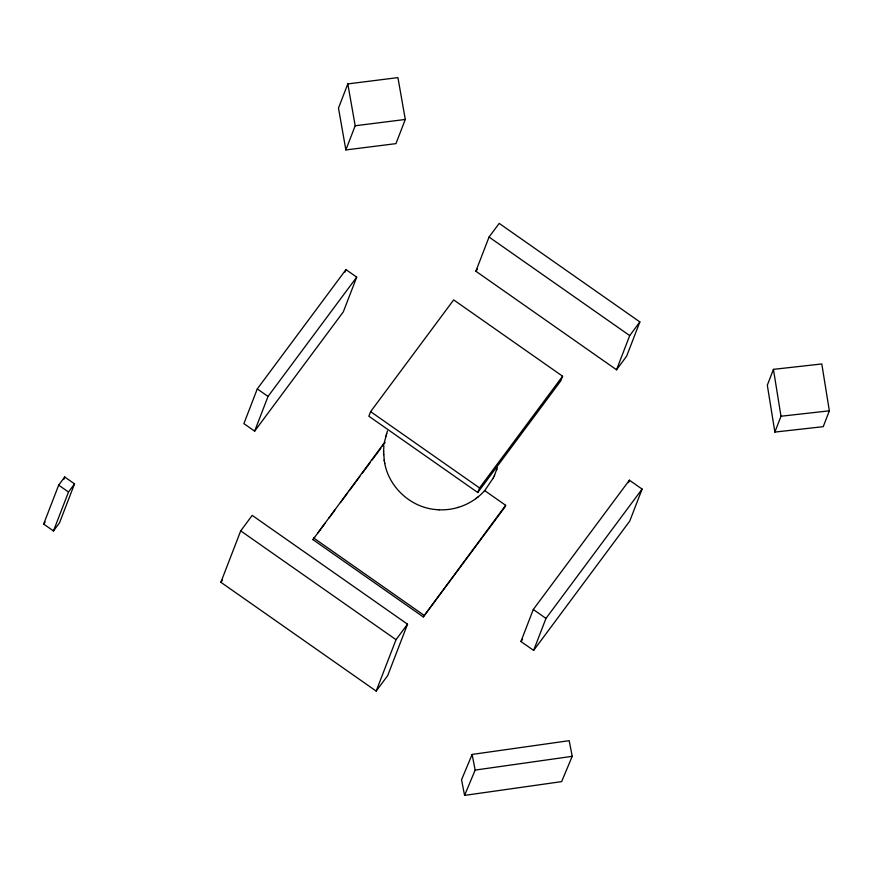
<?xml version="1.0" encoding="UTF-8"?>
<svg xmlns="http://www.w3.org/2000/svg" width="873" height="873" viewBox="0 0 873 873"><rect width="100%" height="100%" fill="white"/><g stroke="black" fill="none" stroke-linecap="round" stroke-linejoin="round"><path stroke-width="1.31" d="M383.585 452.007L383.891 445.765M384.382 442.196L387.47 430.946M494.205 476.101L497.326 467.677M385.517 436.947L385.79 436.053M386.292 434.372L386.564 433.477M496.551 470.252L496.824 469.358M43.65 524.062L58.677 485.137L64.722 476.985L74.543 483.871L59.528 522.796L53.471 530.948L43.65 524.062L45.167 522.021M63.751 479.506L64.722 476.985M53.471 530.948L68.498 492.012L74.543 483.871M347.814 83.917L338.484 108.099L345.861 149.938L395.96 143.641L405.29 119.459L397.924 77.61L347.814 83.917L355.191 125.756L345.861 149.938M257.284 388.911L243.894 423.623L254.643 431.153L343.318 311.857L356.708 277.145L345.97 269.615L257.284 388.911L268.033 396.44L254.643 431.153M220.869 582.28L240.708 530.871L252.21 515.386L407.527 624.195L387.688 675.604L376.176 691.089L220.869 582.28L222.408 580.218M345.01 272.092L345.97 269.615M484.471 490.462L505.642 505.292L504.987 506.984L423.274 616.916L312.938 539.612L384.786 442.142M370.621 411.641L368.853 416.214L477.771 492.525L560.826 380.803L562.594 376.219L453.676 299.908L370.621 411.641L479.539 487.952L477.771 492.525M475.861 271.23L489.055 237.052L499.203 223.39L639.865 321.93L626.672 356.119L616.524 369.781L475.861 271.23L477.422 269.135M376.176 691.089L396.015 639.68L407.527 624.195M423.274 616.916L505.642 505.292M616.524 369.781L629.717 335.592L639.865 321.93M520.93 641.513L533.283 609.496L629.411 480.183L642.102 489.076L629.749 521.105L533.632 650.407L520.93 641.513L522.545 639.342M533.632 650.407L545.985 618.39L642.102 489.076M628.462 482.638L629.411 480.183M773.434 369.355L767.323 385.2L774.875 432.07L823.239 426.668L829.35 410.823L821.799 363.954L773.434 369.355L780.986 416.235L774.875 432.07M472.129 754.425L461.544 779.742L464.578 795.39L561.634 781.63L572.219 756.324L569.185 740.675L472.129 754.425L475.163 770.084L464.578 795.39M484.941 490.331L493.452 477.684M493.049 478.524L494.609 475.261M268.033 396.44L356.708 277.145M312.938 539.612L314.553 537.441M317.794 533.087L325.072 523.287M329.121 517.842L334.785 510.225M340.448 502.608L347.727 492.809M349.342 490.637L359.862 476.483M362.295 473.221L370.381 462.33M371.996 460.158L380.901 448.187M382.516 446.005L384.949 442.742M479.539 487.952L562.594 376.219M484.34 490.975C472.97 503.579 455.826 510.661 438.879 509.777M477.869 497.043L478.524 496.541M475.752 498.69L476.396 498.199M457.779 507.508L458.358 507.355M475.163 770.084L572.219 756.324M355.191 125.756L405.29 119.459M780.986 416.235L829.35 410.823M384.611 462.701C388.921 487.592 411.27 507.835 436.489 509.614M436.227 509.592L439.195 509.788M489.055 237.052L629.717 335.592M533.283 609.496L545.985 618.39M313.582 537.932L423.918 615.236M240.708 530.871L396.015 639.68M58.677 485.137L68.498 492.012M383.574 451.134L384.295 460.857M384.153 460.038L384.753 463.487M383.629 453.829L383.64 454.691"/></g></svg>
